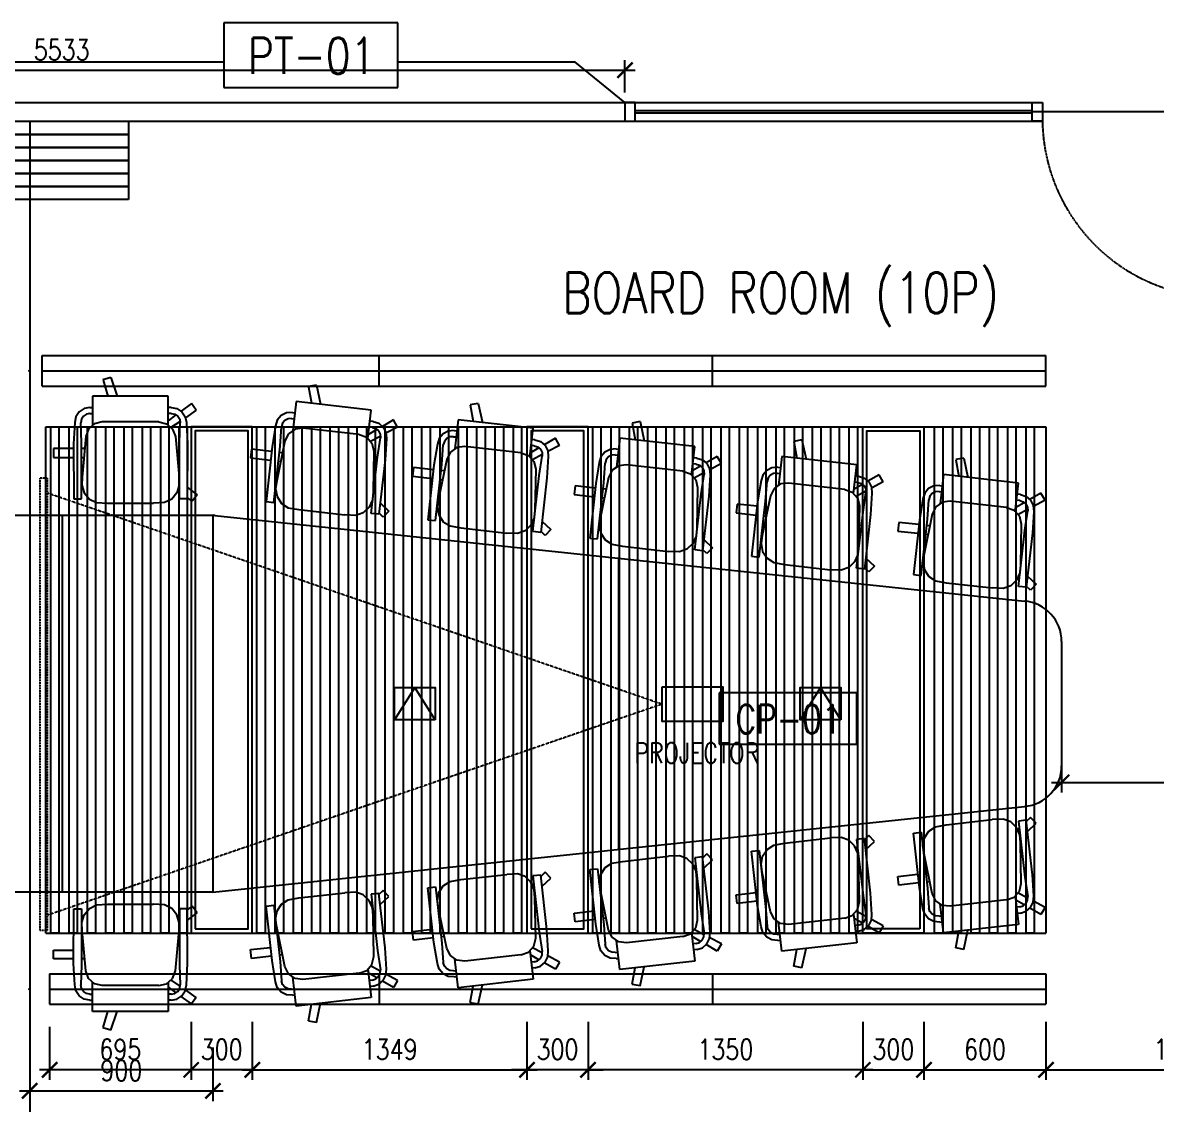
# Model space of a CAD drawing. Header units: millimetres. Extents: x 489570 to 664474, y -400689 to -233120.
# Drawn here: x 640765 to 646334, y -383512 to -378200 of the extents above; entities that cross this region are included whole.
import ezdxf
from ezdxf.enums import TextEntityAlignment as Align

# ---------------------------------------------------------------- set-up
doc = ezdxf.new("R2010")
doc.units = ezdxf.units.MM
doc.header["$LTSCALE"] = 10
doc.header["$MEASUREMENT"] = 0
doc.linetypes.add('HIDDEN', pattern=[0.375, 0.25, -0.125])
doc.linetypes.add('HIDDEN2', pattern=[0.1875, 0.125, -0.0625])
for name, color, linetype in [('01AFF', 3, 'Continuous'), ('02acp', 2, 'Continuous'), ('02AWF', 2, 'Continuous'), ('03AFP', 2, 'Continuous'), ('03APP', 7, 'Continuous'), ('06ADS', 6, 'Continuous'), ('06AFP', 7, 'Continuous'), ('07APP', 7, 'Continuous'), ('A-FLOR-RNAM', 3, 'Continuous'), ('JEB-hinge', 7, 'Continuous'), ('JEB-profile_0', 2, 'Continuous'), ('JEB-STAKE', 8, 'Continuous'), ('XREF WTC3 FPPP MAY09 1$0$DIMFUR-IN', 1, 'Continuous')]:
    doc.layers.add(name, color=color, linetype=linetype)
doc.styles.add('DIM', font='ROMANS.shx', dxfattribs={"width": 0.8})
doc.dimstyles.new('DIM 50', dxfattribs={"dimscale": 50, "dimtxt": 2, "dimasz": 1.5, "dimexe": 1, "dimexo": 1, "dimgap": 1, "dimtad": 1, "dimdec": 0, "dimzin": 0, "dimdsep": 46, "dimtxsty": 'DIM', "dimblk": 'ARCHTICK', "dimcen": 0.09, "dimdle": 1, "dimclrd": 9, "dimclre": 9, "dimclrt": 3, "dimadec": 0, "dimazin": 0, "dimtfac": 1, "dimtdec": 0, "dimtix": 1, "dimtmove": 2, "dimatfit": 3, "dimldrblk": 'DOT', "dimfxl": 2, "dimtolj": 1, "dimtzin": 0, "dimarcsym": 0})

# ---------------------------------------------------------------- blocks, each defined once
blk = doc.blocks.new('_ARCHTICK')
at = {"color": 0, "linetype": 'ByBlock', "const_width": 0.15}
blk.add_lwpolyline([(-0.5, -0.5), (0.5, 0.5)], dxfattribs=at)
blk = doc.blocks.new('*D1421')
at = {"layer": '03APP', "color": 9, "lineweight": -2, "transparency": 16777216}
for p, q in [((638190.6, -378542.8), (638190.6, -378383.8)), ((643723.8, -378542.8), (643723.8, -378383.8)), ((638140.6, -378433.8), (643773.8, -378433.8))]:
    blk.add_line(p, q, dxfattribs=at)
at = {"layer": 'Defpoints', "color": 0, "transparency": 16777216}
for p in [(643723.8, -378433.8), (638190.6, -378592.8), (643723.8, -378592.8)]:
    blk.add_point(p, dxfattribs=at)
at = {"layer": '03APP', "color": 9, "lineweight": -2, "transparency": 16777216, "xscale": 75, "yscale": 75, "zscale": 75, "rotation": 180}
blk.add_blockref('_ARCHTICK', (638190.6, -378433.8), dxfattribs=at)
at = {"layer": '03APP', "color": 9, "lineweight": -2, "transparency": 16777216, "xscale": 75, "yscale": 75, "zscale": 75}
blk.add_blockref('_ARCHTICK', (643723.8, -378433.8), dxfattribs=at)
at = {"layer": '03APP', "color": 3, "transparency": 16777216, "insert": (640957.2, -378333.8), "char_height": 100, "attachment_point": 5, "style": 'DIM'}
blk.add_mtext('\\A1;5533', dxfattribs=at)
blk = doc.blocks.new('_DOT')
at = {"color": 0, "linetype": 'ByBlock'}
blk.add_line((-0.5, 0), (-1, 0), dxfattribs=at)
at = {"color": 0, "linetype": 'ByBlock', "const_width": 0.5}
blk.add_lwpolyline([(-0.25, 0, 1), (0.25, 0, 1)], format="xyb", close=True, dxfattribs=at)
blk = doc.blocks.new('Furn-Code')
at = {"color": 1}
for p, q in [((1137.7, 450), (-68.6, 450)), ((-68.6, 450), (-68.6, 0)), ((1137.7, 0), (1137.7, 450)), ((-68.6, 0), (1137.7, 0))]:
    blk.add_line(p, q, dxfattribs=at)
blk = doc.blocks.new('K11')
for p, q in [((-96.8, 617.6), (-135.1, 606.1)), ((-96.8, 617.6), (-65.5, 526)), ((-134.8, 605.2), (-111.2, 526.1)), ((-186.2, 526.1), (-186.3, 382.5)), ((184.4, 525.9), (-186.2, 526.1)), ((184.3, 384.4), (184.4, 525.9)), ((-252, 449.5), (-268.2, 424.8)), ((-227.7, 465.6), (-252, 449.5)), ((-199.1, 471.2), (-227.7, 465.6)), ((-199.1, 471.2), (-186.2, 471.2)), ((199.7, 471), (184.4, 471)), ((199.7, 471), (228.3, 465.3)), ((228.3, 465.3), (252.5, 449.2)), ((299.5, 489.6), (248.3, 452)), ((252.5, 449.2), (268.7, 424.5)), ((323, 457.2), (269.5, 420.3)), ((323, 457.2), (299.5, 489.6)), ((-273.9, 396.3), (-279.3, 291.5)), ((-268.2, 424.8), (-273.9, 396.3)), ((-241, 413.5), (-244.3, 395.3)), ((-240.6, 299.3), (-244.3, 395.3)), ((-231.2, 428.2), (-241, 413.5)), ((-216.5, 437.9), (-231.2, 428.2)), ((-199.2, 441.3), (-216.5, 437.9)), ((-176.9, 390.8), (-206.2, 364.7)), ((-199.2, 441.3), (-186.3, 441.3)), ((-138.7, 399.8), (-176.9, 390.8)), ((139.1, 399.6), (-138.7, 399.8)), ((139.1, 399.6), (177.3, 390.6)), ((177.3, 390.6), (206.6, 364.4)), ((199.7, 441.1), (184.3, 441.1)), ((223.2, 433.6), (184.8, 405.4)), ((243.4, 402.4), (198.7, 371.5)), ((199.7, 441.1), (217, 437.7)), ((217, 437.7), (231.7, 427.9)), ((231.7, 427.9), (241.5, 413.3)), ((241, 299.1), (244.7, 395)), ((241.5, 413.3), (244.7, 395)), ((268.7, 424.5), (274.3, 396)), ((274.3, 396), (279.6, 291.2)), ((-206.2, 364.7), (-219.8, 327.6)), ((206.6, 364.4), (220.2, 327.4)), ((-279.3, 291.5), (-278.8, 22)), ((-240.8, 22), (-240.6, 299.3)), ((-219.8, 327.6), (-237.9, 129)), ((220.2, 327.4), (238.1, 128.7)), ((240.8, 21.7), (241, 299.1)), ((279.6, 291.2), (278.8, 21.7)), ((-279.2, 268.9), (-378.3, 268.9)), ((-378.3, 268.9), (-378.3, 225.8)), ((-378.3, 225.8), (-279.1, 225.7)), ((-225.2, 268.9), (-240.7, 268.9)), ((-240.7, 225.7), (-229.1, 225.7)), ((-237.9, 129), (-239.5, 89.2)), ((238.1, 128.7), (239.6, 88.9)), ((238.1, 128.7), (239.6, 88.9)), ((-239.5, 89.2), (-227.3, 51.6)), ((239.6, 88.9), (227.4, 51.4)), ((240.8, 57), (231.5, 64.1)), ((238.9, 107.6), (240.9, 106.1)), ((279, 77.5), (326.7, 41.7)), ((-278.8, 22), (-240.8, 22)), ((-227.3, 51.6), (-202.3, 21)), ((-202.3, 21), (-166.7, 3.7)), ((-166.7, 3.7), (-113.5, 0.1)), ((-113.5, 0.1), (113.5, -0.1)), ((166.7, 3.5), (113.5, -0.1)), ((202.3, 20.7), (166.7, 3.5)), ((227.4, 51.4), (202.3, 20.7)), ((278.8, 21.7), (240.8, 21.7)), ((302.2, 9.9), (278.8, 27.8)), ((326.7, 41.7), (302.2, 9.9))]:
    blk.add_line(p, q)
blk = doc.blocks.new('VHB4941')
at = {"linetype": 'Continuous'}
h = blk.add_hatch(dxfattribs=at)
h.set_pattern_fill('INSUL', color=256, scale=0.1, angle=45, style=0)
h.set_pattern_definition([(45, (425.0993, 17195.6692), (-0.67351921, 0.67351921), []), (45, (424.8748, 17195.8937), (-0.67351921, 0.67351921), [0.3175, -0.3175]), (45, (424.6503, 17196.1182), (-0.67351921, 0.67351921), [0.3175, -0.3175])])
h.paths.add_polyline_path([(0, 0), (19, 0), (19, 1), (0, 1)])
blk.add_lwpolyline([(0, 0), (19, 0), (19, 1), (0, 1)], close=True, dxfattribs=at)
blk = doc.blocks.new('P-HDPhinge')
for p, q in [((-9.5, 43), (-9.5, 69.4)), ((-9, 71.5), (-9, 43)), ((-65.2, 43), (-9, 43)), ((-9, 43), (-65.2, 43))]:
    blk.add_line(p, q)
for radius in [17.8, 17]:
    blk.add_circle((-26.5, 74.5), radius)
for radius, start, end in [(34, 292.1699, 355.9458), (34.5, 294.1262, 353.0678)]:
    blk.add_arc((-78, 74.5), radius, start, end)
blk = doc.blocks.new('圓頭短穿甲')
at = {"color": 9}
for p, q in [((-1.9, 0.2), (-2.4, 0.2)), ((-1.7, -2.5), (-1.7, 2.5)), ((0, -3.1), (0, 3.1)), ((0.4, 1.4), (0, 1.4)), ((0.4, 1.4), (0.6, 1.7)), ((0.9, -1.4), (0.4, 1.4)), ((1.2, -1.7), (0.6, 1.7)), ((0.9, 1.4), (0.6, 1.7)), ((1.4, -1.4), (0.9, 1.4)), ((0.9, 1.4), (1.6, 1.4)), ((1.6, 1.4), (1.7, 1.7)), ((2.1, -1.4), (1.6, 1.4)), ((2.3, -1.7), (1.7, 1.7)), ((2, 1.4), (1.7, 1.7)), ((2.5, -1.4), (2, 1.4)), ((2, 1.4), (2.7, 1.4)), ((2.7, 1.4), (2.8, 1.7)), ((3.2, -1.4), (2.7, 1.4)), ((3.4, -1.7), (2.8, 1.7)), ((3.1, 1.4), (2.8, 1.7)), ((3.6, -1.4), (3.1, 1.4)), ((3.1, 1.4), (3.8, 1.4)), ((4, 1.7), (3.8, 1.4)), ((4.3, -1.4), (3.8, 1.4)), ((4.6, -1.7), (4, 1.7)), ((4.2, 1.4), (4, 1.7)), ((4.7, -1.4), (4.2, 1.4)), ((4.2, 1.4), (4.9, 1.4)), ((5.1, 1.7), (4.9, 1.4)), ((5, 0.9), (4.9, 1.4)), ((5, 0.9), (5.5, -0.5)), ((5.3, 1.4), (5.1, 1.7)), ((5.5, -0.5), (5.1, 1.7)), ((10.5, 0), (5.3, 1.4)), ((5.3, 1.4), (9.7, 1.4)), ((5.4, 0.9), (5.3, 1.4)), ((5.5, -0.5), (5.4, 0.9)), ((9.1, -0.4), (5.6, 0)), ((10.5, 0), (9.1, -0.4)), ((10.5, 0), (9.7, 1.4)), ((9.7, -1.4), (10.5, 0)), ((-1.9, -0.2), (-2.4, -0.2)), ((0.9, -1.4), (0, -1.4)), ((1.2, -1.7), (0.9, -1.4)), ((1.4, -1.4), (1.2, -1.7)), ((1.4, -1.4), (2.1, -1.4)), ((2.3, -1.7), (2.1, -1.4)), ((2.5, -1.4), (2.3, -1.7)), ((2.5, -1.4), (3.2, -1.4)), ((3.4, -1.7), (3.2, -1.4)), ((3.6, -1.4), (3.4, -1.7)), ((3.6, -1.4), (4.3, -1.4)), ((4.6, -1.7), (4.3, -1.4)), ((4.7, -1.4), (4.6, -1.7)), ((4.7, -1.4), (9.7, -1.4)), ((9.7, -1.4), (9.1, -0.4))]:
    blk.add_line(p, q, dxfattribs=at)
at = {"color": 9, "linetype": 'Continuous'}
blk.add_line((-1.9, 0.2), (-1.9, -0.2), dxfattribs=at)
at = {"color": 9}
for centre, radius, start, end in [((4.7, 0), 7.13, 154.3915, 178.3113), ((-0.8, 0.6), 2.59, 71.0754, 108.9246), ((4.7, 0), 7.13, 181.6887, 205.6085), ((-0.8, -0.6), 2.59, 251.0754, 288.9246)]:
    blk.add_arc(centre, radius, start, end, dxfattribs=at)
blk = doc.blocks.new('Magnetic Lock 50BS')
at = {"color": 1, "linetype": 'HIDDEN2'}
for points in [[(-80, -10), (-3, -10), (-3, 10), (-80, 10)], [(-3, -16), (0, -16), (0, 16), (-3, 16)]]:
    blk.add_lwpolyline(points, close=True, dxfattribs=at)
blk = doc.blocks.new('JEB 918')
at = {"color": 2}
for points in [[(-1.8, 0.2), (-1.9, 0.3, -0.198912), (-2, 0.5), (-2, 19.7, 0.414214), (-2.3, 20), (-2.9, 20, 0.198912), (-3.2, 19.9), (-3.4, 19.7, -0.414214), (-3.9, 19.7), (-4.1, 19.9, 0.198912), (-4.4, 20), (-5, 20, 0.414214), (-5.3, 19.7), (-5.3, 16.8, -0.414214), (-5.6, 16.5), (-6.3, 16.5, -0.414214), (-6.6, 16.8), (-6.6, 22.2, 0.414214), (-6.9, 22.5), (-8.4, 22.5, 0.414214), (-8.7, 22.2), (-8.7, 22, -0.57735), (-9.1, 21.7), (-10.4, 22.5, 0.131652), (-10.5, 22.5), (-13.3, 22.5, -0.414214), (-13.6, 22.8), (-13.6, 23.7, -0.414214), (-13.3, 24), (74.1, 24, 0.414214), (74.4, 24.3), (74.4, 29.9, -0.135933), (74.4, 30.1), (75.8, 32.4, -0.263447), (76.1, 32.5), (76.1, 32.5, -0.414214), (76.4, 32.2), (76.4, 24.3, 0.414214), (76.7, 24), (77.1, 24, 0.414214), (77.4, 24.3), (77.4, 24.7, -0.414214), (77.7, 25), (81.3, 25, -0.198912), (81.5, 24.9), (82.9, 23.5, 0.139206), (83, 23.4), (89.2, 22, -0.347748), (90.4, 20.5), (90.4, -29.7, -0.414214), (90.1, -30), (77.7, -30, -0.414214), (77.4, -29.7), (77.4, -29.3, 0.414214), (77.1, -29), (76.8, -29), (76.7, -29, 0.414214), (76.4, -29.3), (76.4, -32.2, -0.414214), (76.1, -32.5), (76.1, -32.5, -0.263447), (75.8, -32.4), (74.4, -30.1, -0.135933), (74.4, -29.9), (74.4, -24.3, 0.414214), (74.1, -24), (-13.3, -24, -0.414214), (-13.6, -23.7), (-13.6, -22.8, -0.414214), (-13.3, -22.5), (-10.5, -22.5, 0.131652), (-10.4, -22.5), (-9.1, -21.7, -0.57735), (-8.7, -22), (-8.7, -22.2, 0.414214), (-8.4, -22.5), (-6.9, -22.5, 0.414214), (-6.6, -22.2), (-6.6, -16.8, -0.414214), (-6.3, -16.5), (-5.6, -16.5, -0.414214), (-5.3, -16.8), (-5.3, -19.7, 0.414214), (-5, -20), (-4.4, -20, 0.198912), (-4.1, -19.9), (-3.9, -19.7, -0.414214), (-3.4, -19.7), (-3.2, -19.9, 0.198912), (-2.9, -20), (-2.3, -20, 0.414214), (-2, -19.7), (-2, -0.5, -0.198912), (-1.9, -0.3), (-1.8, -0.2, 0.198912), (-1.7, 0, 0.198912)], [(57.2, -19, -0.414214), (57.7, -19.5, -0.414214), (57.2, -20), (56.5, -20, 0.414214), (56.2, -20.3), (56.2, -21.2, 0.414214), (56.5, -21.5), (73.9, -21.5, 0.414214), (74.2, -21.2), (74.2, -20.3, 0.414214), (73.9, -20), (73.2, -20, -0.309559), (72.7, -19.7, -0.527231), (73.2, -19), (74.9, -19, -0.414214), (75.2, -19.3), (75.2, -21.7, 0.414214), (75.5, -22), (77.1, -22, -0.414214), (77.4, -22.3), (77.4, -25.7, 0.414214), (77.7, -26), (80.1, -26, -0.414214), (80.4, -26.3), (80.4, -26.7, 0.414214), (80.7, -27), (87.1, -27, 0.414214), (87.4, -26.7), (87.4, 19.6, 0.347748), (87.2, 19.9), (78.3, 22, 0.058097), (78.2, 22), (75.5, 22, 0.414214), (75.2, 21.7), (75.2, 19.8, -0.414214), (74.9, 19.5), (73.2, 19.5, -0.527231), (72.7, 20.2, -0.309559), (73.2, 20.5), (73.9, 20.5, 0.414214), (74.2, 20.8), (74.2, 21.7, 0.414214), (73.9, 22), (56.5, 22, 0.414214), (56.2, 21.7), (56.2, 20.8, 0.414214), (56.5, 20.5), (57.2, 20.5, -0.414214), (57.7, 20, -0.414214), (57.2, 19.5), (55.5, 19.5, -0.414214), (55.2, 19.8), (55.2, 21.7, 0.414214), (54.9, 22), (45.3, 22, 0.414214), (45, 21.7), (45, 16.8, -0.414214), (44.7, 16.5), (43.3, 16.5, -0.414214), (43, 16.8), (43, 19.7, 0.414214), (42.7, 20), (42.1, 20, 0.198912), (41.8, 19.9), (41.6, 19.7, -0.414214), (41.1, 19.7), (40.9, 19.9, 0.198912), (40.6, 20), (40, 20, 0.414214), (39.7, 19.7), (39.7, 16.8, -0.414214), (39.4, 16.5), (38.7, 16.5, -0.414214), (38.4, 16.8), (38.4, 21.7, 0.414214), (38.1, 22), (0.3, 22, 0.414214), (0, 21.7), (0, 18.8, 0.414214), (0.3, 18.5), (4.7, 18.5, -0.414214), (5, 18.2), (5, 16.8, -0.414214), (4.7, 16.5), (0.3, 16.5, 0.414214), (0, 16.2), (0, -16.2, 0.414214), (0.3, -16.5), (4.7, -16.5, -0.414214), (5, -16.8), (5, -18.2, -0.414214), (4.7, -18.5), (0.3, -18.5, 0.414214), (0, -18.8), (0, -21.7, 0.414214), (0.3, -22), (38.1, -22, 0.414214), (38.4, -21.7), (38.4, -16.8, -0.414214), (38.7, -16.5), (39.4, -16.5, -0.414214), (39.7, -16.8), (39.7, -19.7, 0.414214), (40, -20), (40.6, -20, 0.198912), (40.9, -19.9), (41.1, -19.7, -0.414214), (41.6, -19.7), (41.8, -19.9, 0.198912), (42.1, -20), (42.7, -20, 0.414214), (43, -19.7), (43, -16.8, -0.414214), (43.3, -16.5), (44.7, -16.5, -0.414214), (45, -16.8), (45, -21.7, 0.414214), (45.3, -22), (54.9, -22, 0.414214), (55.2, -21.7), (55.2, -19.3, -0.414214), (55.5, -19)]]:
    blk.add_lwpolyline(points, format="xyb", close=True, dxfattribs=at)
blk = doc.blocks.new('JEB 915')
at = {"color": 2}
blk.add_lwpolyline([(21.7, 6), (21.7, 1.3, 0.414214), (22, 1), (23.7, 1, -0.414214), (24, 0.7), (24, 0.3, -0.414214), (23.7, 0), (-23.7, 0, -0.414214), (-24, 0.3), (-24, 0.7, -0.414214), (-23.7, 1), (-22, 1, 0.414214), (-21.7, 1.3), (-21.7, 6, 0.267949), (-21.8, 6.2, -0.414214), (-22, 6.7), (-21.6, 7.2, -0.767327), (-20.7, 7), (-20.7, 1.3, 0.414214), (-20.4, 1), (20.4, 1, 0.414214), (20.7, 1.3), (20.7, 7, -0.767327), (21.6, 7.2), (22, 6.7, -0.414214), (21.8, 6.2, 0.267949)], format="xyb", close=True, dxfattribs=at)
blk = doc.blocks.new('STAKE1')
blk.add_lwpolyline([(0, -19.5), (0, 19.5), (3, 19.5), (3, -19.5)], close=True)
blk = doc.blocks.new('JEB 914')
at = {"color": 2}
for points in [[(-24.3, -48.8, -0.414214), (-24.3, -49.3), (-24.5, -49.5, 0.198912), (-24.6, -49.8), (-24.6, -50.4, 0.414214), (-24.3, -50.7), (-21.4, -50.7, -0.414214), (-21.1, -51), (-21.1, -51.7, -0.414214), (-21.4, -52), (-26.8, -52, 0.414214), (-27.1, -52.3), (-27.1, -53.8, 0.414214), (-26.8, -54.1), (-26.6, -54.1, -0.57735), (-26.3, -54.5), (-27.1, -55.8, 0.131652), (-27.1, -55.9), (-27.1, -58.7, -0.414214), (-27.4, -59), (-28.3, -59, -0.414214), (-28.6, -58.7), (-28.6, -16.3, 0.414214), (-28.9, -16), (-34.5, -16, -0.135933), (-34.7, -16), (-36.9, -14.6, -0.263447), (-37.1, -14.3), (-37.1, -14.3, -0.414214), (-36.8, -14), (-28.9, -14, 0.414214), (-28.6, -13.7), (-28.6, -13.3, 0.414214), (-28.9, -13), (-29.3, -13, -0.414214), (-29.6, -12.7), (-29.6, -9.1, -0.198912), (-29.5, -8.9), (-28.1, -7.5, 0.139206), (-28, -7.4), (-26.6, -1.2, -0.347748), (-25.1, 0), (25.1, 0, -0.414214), (25.4, -0.3), (25.4, -12.7, -0.414214), (25.1, -13), (24.7, -13, 0.414214), (24.4, -13.3), (24.4, -13.6), (24.4, -13.7, 0.414214), (24.7, -14), (27.6, -14, -0.414214), (27.9, -14.3), (27.9, -14.3, -0.263447), (27.8, -14.6), (25.5, -16, -0.135933), (25.3, -16), (19.7, -16, 0.414214), (19.4, -16.3), (19.4, -58.7, -0.414214), (19.1, -59), (18.2, -59, -0.414214), (17.9, -58.7), (17.9, -55.9, 0.131652), (17.9, -55.8), (17.1, -54.5, -0.57735), (17.4, -54.1), (17.6, -54.1, 0.414214), (17.9, -53.8), (17.9, -52.3, 0.414214), (17.6, -52), (12.2, -52, -0.414214), (11.9, -51.7), (11.9, -51, -0.414214), (12.2, -50.7), (15.1, -50.7, 0.414214), (15.4, -50.4), (15.4, -49.8, 0.198912), (15.3, -49.5), (15.1, -49.3, -0.414214), (15.1, -48.8), (15.3, -48.6, 0.198912), (15.4, -48.3), (15.4, -47.7, 0.414214), (15.1, -47.4), (-4, -47.4, -0.198912), (-4.3, -47.3), (-4.4, -47.2, 0.198912), (-4.6, -47.1, 0.198912), (-4.8, -47.2), (-4.9, -47.3, -0.198912), (-5.1, -47.4), (-24.3, -47.4, 0.414214), (-24.6, -47.7), (-24.6, -48.3, 0.198912), (-24.5, -48.6)], [(-22.8, -40.4, 0.414214), (-23.1, -40.7), (-23.1, -45.1, -0.414214), (-23.4, -45.4), (-26.3, -45.4, -0.414214), (-26.6, -45.1), (-26.6, -35.5, -0.414214), (-26.3, -35.2), (-24.4, -35.2, 0.414214), (-24.1, -34.9), (-24.1, -33.2, 0.414214), (-24.6, -32.7, 0.414214), (-25.1, -33.2), (-25.1, -33.9, -0.414214), (-25.4, -34.2), (-26.3, -34.2, -0.414214), (-26.6, -33.9), (-26.6, -16.5, -0.414214), (-26.3, -16.2), (-25.4, -16.2, -0.414214), (-25.1, -16.5), (-25.1, -17.2, 0.309559), (-24.8, -17.7, 0.527231), (-24.1, -17.2), (-24.1, -15.5, 0.414214), (-24.4, -15.2), (-26.3, -15.2, -0.414214), (-26.6, -14.9), (-26.6, -12.2, -0.058097), (-26.6, -12.1), (-24.5, -3.2, -0.347748), (-24.2, -3), (22.1, -3, -0.414214), (22.4, -3.3), (22.4, -9.7, -0.414214), (22.1, -10), (21.7, -10, 0.414214), (21.4, -10.3), (21.4, -12.7, -0.414214), (21.1, -13), (17.7, -13, 0.414214), (17.4, -13.3), (17.4, -14.9, -0.414214), (17.1, -15.2), (14.7, -15.2, 0.414214), (14.4, -15.5), (14.4, -17.2, 0.527231), (15.1, -17.7, 0.309559), (15.4, -17.2), (15.4, -16.5, -0.414214), (15.7, -16.2), (16.6, -16.2, -0.414214), (16.9, -16.5), (16.9, -33.9, -0.414214), (16.6, -34.2), (15.7, -34.2, -0.414214), (15.4, -33.9), (15.4, -33.2, 0.414214), (14.9, -32.7, 0.414214), (14.4, -33.2), (14.4, -34.9, 0.414214), (14.7, -35.2), (17.1, -35.2, -0.414214), (17.4, -35.5), (17.4, -45.1, -0.414214), (17.1, -45.4), (14.2, -45.4, -0.414214), (13.9, -45.1), (13.9, -40.7, 0.414214), (13.6, -40.4), (12.2, -40.4, 0.414214), (11.9, -40.7), (11.9, -45.1, -0.414214), (11.6, -45.4), (-20.8, -45.4, -0.414214), (-21.1, -45.1), (-21.1, -40.7, 0.414214), (-21.4, -40.4)]]:
    blk.add_lwpolyline(points, format="xyb", close=True, dxfattribs=at)
blk = doc.blocks.new('FGHDHG')
for p, q in [((14.5, 84), (-4.5, 103)), ((14.5, -84), (-4.5, -103))]:
    blk.add_line(p, q)
for points in [[(-4.5, 38), (-4.5, 103), (130.5, 103), (130.5, 84), (14.5, 84), (14.5, 84), (14.5, 38)], [(-4.5, -38), (-4.5, -103), (130.5, -103), (130.5, -84), (14.5, -84), (14.5, -84), (14.5, -38)]]:
    blk.add_lwpolyline(points, close=True)
for points in [[(-21.5, 38), (31.5, 38), (31.5, 33), (-21.5, 33), (-21.5, 38)], [(-21.5, -38), (31.5, -38), (31.5, -33), (-21.5, -33), (-21.5, -38)]]:
    blk.add_lwpolyline(points)
at = {"color": 8}
blk.add_lwpolyline([(10, 33), (0, 33), (0, -33), (10, -33)], close=True, dxfattribs=at)
blk = doc.blocks.new('PT-90_JEB_Glass')
at = {"color": 1, "linetype": 'HIDDEN'}
blk.add_arc((-429.1, 30.7), 879.2, 0.9941, 86.2659, dxfattribs=at)
at = {"layer": '07APP', "color": 6}
for p, q in [((-403.3, 891.1), (-403.3, 747)), ((-398.3, 747), (-398.3, 891.1)), ((-345.3, 891.1), (-345.3, 747)), ((-340.3, 747), (-340.3, 891.1))]:
    blk.add_line(p, q, dxfattribs=at)
for points in [[(-404.8, 747), (-404.8, 889.6), (-403.3, 891.1), (-398.3, 891.1), (-396.8, 889.6), (-396.8, 747)], [(-338.8, 747), (-338.8, 889.6), (-340.3, 891.1), (-345.3, 891.1), (-346.8, 889.6), (-346.8, 747)], [(-404.8, 747), (-404.8, 35.3), (-403.3, 33.8), (-398.3, 33.8), (-396.8, 35.3), (-396.8, 747)], [(-338.8, 747), (-338.8, 35.3), (-340.3, 33.8), (-345.3, 33.8), (-346.8, 35.3), (-346.8, 747)]]:
    blk.add_lwpolyline(points, dxfattribs=at)
at = {"layer": 'Defpoints', "color": 1, "linetype": 'HIDDEN'}
blk.add_line((-500, 0), (500, 0), dxfattribs=at)
at = {"layer": 'JEB-profile_0'}
for points in [[(-450, -46), (-450, 46), (-500, 46), (-500, -46)], [(450, -46), (450, 46), (500, 46), (500, -46)]]:
    blk.add_lwpolyline(points, close=True, dxfattribs=at)
at = {"rotation": 90}
blk.add_blockref('Magnetic Lock 50BS', (-371.8, 908.1), dxfattribs=at)
at = {"extrusion": (0, 0, -1), "zscale": -1, "rotation": 270}
blk.add_blockref('FGHDHG', (371.8, 853.1), dxfattribs=at)
at = {"linetype": 'Continuous'}
for p, rotation in [((-396.8, 889.6), 270), ((-346.8, 35.3), 90)]:
    blk.add_blockref('VHB4941', p, dxfattribs=dict(at, rotation=rotation))
at = {"linetype": 'Continuous', "extrusion": (0, 0, -1), "zscale": -1}
for p, rotation in [((346.8, 889.6), 270), ((396.8, 35.3), 90)]:
    blk.add_blockref('VHB4941', p, dxfattribs=dict(at, rotation=rotation))
at = {"color": 3, "rotation": 90}
blk.add_blockref('圓頭短穿甲', (-371.8, 812.6), dxfattribs=at)
at = {"color": 3, "extrusion": (0, 0, -1), "zscale": -1, "rotation": 270}
blk.add_blockref('圓頭短穿甲', (371.8, 67.3), dxfattribs=at)
at = {"linetype": 'Continuous', "xscale": -1, "rotation": 270}
blk.add_blockref('VHB4941', (-396.8, 35.3), dxfattribs=at)
at = {"layer": 'JEB-hinge', "xscale": -1, "rotation": 90}
blk.add_blockref('P-HDPhinge', (-352.8, 7.8), dxfattribs=at)
at = {"layer": 'JEB-profile_0', "extrusion": (0, 0, -1), "zscale": -1, "rotation": 90}
blk.add_blockref('JEB 918', (371.8, 817.7), dxfattribs=at)
at = {"layer": 'JEB-profile_0', "extrusion": (0, 0, -1), "zscale": -1}
blk.add_blockref('JEB 915', (371.8, 803.1), dxfattribs=at)
at = {"layer": 'JEB-profile_0', "rotation": 180}
for name, p in [('JEB 914', (-376.4, 16.8)), ('JEB 915', (-371.8, 76.8))]:
    blk.add_blockref(name, p, dxfattribs=at)
at = {"layer": 'JEB-STAKE', "extrusion": (0, 0, -1), "zscale": -1, "rotation": 270}
for p in [(371.8, 860.6), (371.8, 815.6)]:
    blk.add_blockref('STAKE1', p, dxfattribs=at)
at = {"layer": 'JEB-STAKE', "rotation": 90}
blk.add_blockref('STAKE1', (-371.8, 64.3), dxfattribs=at)
blk = doc.blocks.new('*D1461')
at = {"layer": '03AFP', "color": 9, "lineweight": -2, "transparency": 16777216}
for p, q in [((645868.6, -381290), (645868.6, -381981.1)), ((647124.5, -381452.2), (647124.5, -381981.1)), ((645818.6, -381931.1), (647174.5, -381931.1))]:
    blk.add_line(p, q, dxfattribs=at)
at = {"layer": 'Defpoints', "color": 0, "transparency": 16777216}
for p in [(645868.6, -381240), (647124.5, -381402.2), (647124.5, -381931.1)]:
    blk.add_point(p, dxfattribs=at)
at = {"layer": '03AFP', "color": 9, "lineweight": -2, "transparency": 16777216, "xscale": 75, "yscale": 75, "zscale": 75, "rotation": 180}
blk.add_blockref('_ARCHTICK', (645868.6, -381931.1), dxfattribs=at)
at = {"layer": '03AFP', "color": 9, "lineweight": -2, "transparency": 16777216, "xscale": 75, "yscale": 75, "zscale": 75}
blk.add_blockref('_ARCHTICK', (647124.5, -381931.1), dxfattribs=at)
at = {"layer": '03AFP', "color": 3, "transparency": 16777216, "insert": (646496.6, -381831.1), "char_height": 100, "attachment_point": 5, "style": 'DIM'}
blk.add_mtext('\\A1;1256', dxfattribs=at)
blk = doc.blocks.new('dot')
at = {"color": 2, "lineweight": -2}
for p, q in [((0, -20.651), (0, 20.651)), ((-20.651, 0), (20.651, 0))]:
    blk.add_line(p, q, dxfattribs=at)
at = {"const_width": 10}
blk.add_lwpolyline([(5, 0, 1), (-5, 0, 1)], format="xyb", close=True, dxfattribs=at)
blk = doc.blocks.new('*D1437')
at = {"layer": '03AFP', "color": 9, "lineweight": -2, "transparency": 16777216}
for p, q in [((640799.8, -383232.4), (640799.8, -383496.1)), ((641699.8, -383232.4), (641699.8, -383496.1)), ((640749.8, -383446.1), (641749.8, -383446.1))]:
    blk.add_line(p, q, dxfattribs=at)
at = {"layer": 'Defpoints', "color": 0, "transparency": 16777216}
for p in [(640799.8, -383182.4), (641699.8, -383182.4), (641699.8, -383446.1)]:
    blk.add_point(p, dxfattribs=at)
at = {"layer": '03AFP', "color": 9, "lineweight": -2, "transparency": 16777216, "xscale": 75, "yscale": 75, "zscale": 75, "rotation": 180}
blk.add_blockref('_ARCHTICK', (640799.8, -383446.1), dxfattribs=at)
at = {"layer": '03AFP', "color": 9, "lineweight": -2, "transparency": 16777216, "xscale": 75, "yscale": 75, "zscale": 75}
blk.add_blockref('_ARCHTICK', (641699.8, -383446.1), dxfattribs=at)
at = {"layer": '03AFP', "color": 3, "transparency": 16777216, "insert": (641249.8, -383346.1), "char_height": 100, "attachment_point": 5, "style": 'DIM'}
blk.add_mtext('\\A1;900', dxfattribs=at)
blk = doc.blocks.new('projector')
at = {"layer": '03AFP', "color": 8, "linetype": 'HIDDEN2'}
for q in [(634545.2, -380699.4), (634545.2, -382771.8)]:
    blk.add_line((637562.6, -381735.6), q, dxfattribs=at)
blk.add_lwpolyline([(634545.2, -380625.9), (634507.2, -380625.9), (634507.2, -382845.3), (634545.2, -382845.3)], close=True, dxfattribs=at)
at = {"layer": '03AFP', "color": 8}
blk.add_lwpolyline([(637562.6, -381652.1), (637562.6, -381819.1), (637863.4, -381819.1), (637863.4, -381652.1), (637562.6, -381652.1)], dxfattribs=at)
blk = doc.blocks.new('*D1439')
at = {"layer": '02acp', "color": 9, "lineweight": -2, "transparency": 16777216}
for p, q in [((645791.7, -383279.7), (645791.7, -383392.6)), ((647124.2, -383279.7), (647124.2, -383392.6)), ((645741.7, -383342.6), (647174.2, -383342.6))]:
    blk.add_line(p, q, dxfattribs=at)
at = {"layer": 'Defpoints', "color": 0, "transparency": 16777216}
for p in [(645791.7, -383229.7), (647124.2, -383229.7), (647124.2, -383342.6)]:
    blk.add_point(p, dxfattribs=at)
at = {"layer": '02acp', "color": 9, "lineweight": -2, "transparency": 16777216, "xscale": 75, "yscale": 75, "zscale": 75, "rotation": 180}
blk.add_blockref('_ARCHTICK', (645791.7, -383342.6), dxfattribs=at)
at = {"layer": '02acp', "color": 9, "lineweight": -2, "transparency": 16777216, "xscale": 75, "yscale": 75, "zscale": 75}
blk.add_blockref('_ARCHTICK', (647124.2, -383342.6), dxfattribs=at)
at = {"layer": '02acp', "color": 3, "transparency": 16777216, "insert": (646457.9, -383242.6), "char_height": 100, "attachment_point": 5, "style": 'DIM'}
blk.add_mtext('\\A1;1332', dxfattribs=at)
blk = doc.blocks.new('*D1447')
at = {"layer": '02acp', "color": 9, "lineweight": -2, "transparency": 16777216}
for p, q in [((644891.9, -383107.2), (644891.9, -383392.6)), ((645192, -383107.2), (645192, -383392.6)), ((644891.9, -383342.6), (644816.9, -383342.6)), ((644891.9, -383342.6), (645192, -383342.6)), ((645192, -383342.6), (645267, -383342.6))]:
    blk.add_line(p, q, dxfattribs=at)
at = {"layer": 'Defpoints', "color": 0, "transparency": 16777216}
for p in [(644891.9, -383057.2), (645192, -383057.2), (645192, -383342.6)]:
    blk.add_point(p, dxfattribs=at)
at = {"layer": '02acp', "color": 9, "lineweight": -2, "transparency": 16777216, "xscale": 75, "yscale": 75, "zscale": 75}
blk.add_blockref('_ARCHTICK', (644891.9, -383342.6), dxfattribs=at)
at = {"layer": '02acp', "color": 9, "lineweight": -2, "transparency": 16777216, "xscale": 75, "yscale": 75, "zscale": 75, "rotation": 180}
blk.add_blockref('_ARCHTICK', (645192, -383342.6), dxfattribs=at)
at = {"layer": '02acp', "color": 3, "transparency": 16777216, "insert": (645042, -383242.6), "char_height": 100, "attachment_point": 5, "style": 'DIM'}
blk.add_mtext('\\A1;300', dxfattribs=at)
blk = doc.blocks.new('*D1448')
at = {"layer": '02acp', "color": 9, "lineweight": -2, "transparency": 16777216}
for p, q in [((643242.1, -383107.2), (643242.1, -383392.6)), ((643542.2, -383107.2), (643542.2, -383392.6)), ((643242.1, -383342.6), (643167.1, -383342.6)), ((643542.2, -383342.6), (643242.1, -383342.6)), ((643542.2, -383342.6), (643617.2, -383342.6))]:
    blk.add_line(p, q, dxfattribs=at)
at = {"layer": 'Defpoints', "color": 0, "transparency": 16777216}
for p in [(643242.1, -383057.2), (643542.2, -383057.2), (643242.1, -383342.6)]:
    blk.add_point(p, dxfattribs=at)
at = {"layer": '02acp', "color": 9, "lineweight": -2, "transparency": 16777216, "xscale": 75, "yscale": 75, "zscale": 75}
blk.add_blockref('_ARCHTICK', (643242.1, -383342.6), dxfattribs=at)
at = {"layer": '02acp', "color": 9, "lineweight": -2, "transparency": 16777216, "xscale": 75, "yscale": 75, "zscale": 75, "rotation": 180}
blk.add_blockref('_ARCHTICK', (643542.2, -383342.6), dxfattribs=at)
at = {"layer": '02acp', "color": 3, "transparency": 16777216, "insert": (643392.2, -383242.6), "char_height": 100, "attachment_point": 5, "style": 'DIM'}
blk.add_mtext('\\A1;300', dxfattribs=at)
blk = doc.blocks.new('*D1449')
at = {"layer": '02acp', "color": 9, "lineweight": -2, "transparency": 16777216}
for p, q in [((641592.8, -383107.2), (641592.8, -383392.6)), ((641892.9, -383107.2), (641892.9, -383392.6)), ((641592.8, -383342.6), (641517.8, -383342.6)), ((641892.9, -383342.6), (641592.8, -383342.6)), ((641892.9, -383342.6), (641967.9, -383342.6))]:
    blk.add_line(p, q, dxfattribs=at)
at = {"layer": 'Defpoints', "color": 0, "transparency": 16777216}
for p in [(641592.8, -383057.2), (641892.9, -383057.2), (641592.8, -383342.6)]:
    blk.add_point(p, dxfattribs=at)
at = {"layer": '02acp', "color": 9, "lineweight": -2, "transparency": 16777216, "xscale": 75, "yscale": 75, "zscale": 75}
blk.add_blockref('_ARCHTICK', (641592.8, -383342.6), dxfattribs=at)
at = {"layer": '02acp', "color": 9, "lineweight": -2, "transparency": 16777216, "xscale": 75, "yscale": 75, "zscale": 75, "rotation": 180}
blk.add_blockref('_ARCHTICK', (641892.9, -383342.6), dxfattribs=at)
at = {"layer": '02acp', "color": 3, "transparency": 16777216, "insert": (641742.8, -383242.6), "char_height": 100, "attachment_point": 5, "style": 'DIM'}
blk.add_mtext('\\A1;300', dxfattribs=at)
blk = doc.blocks.new('*D1450')
at = {"layer": '02acp', "color": 9, "lineweight": -2, "transparency": 16777216}
for p, q in [((645791.7, -383107.2), (645791.7, -383392.6)), ((645192, -383157.2), (645192, -383392.6)), ((645142, -383342.6), (645841.7, -383342.6))]:
    blk.add_line(p, q, dxfattribs=at)
at = {"layer": 'Defpoints', "color": 0, "transparency": 16777216}
for p in [(645192, -383107.2), (645791.7, -383057.2), (645791.7, -383342.6)]:
    blk.add_point(p, dxfattribs=at)
at = {"layer": '02acp', "color": 9, "lineweight": -2, "transparency": 16777216, "xscale": 75, "yscale": 75, "zscale": 75, "rotation": 180}
blk.add_blockref('_ARCHTICK', (645192, -383342.6), dxfattribs=at)
at = {"layer": '02acp', "color": 9, "lineweight": -2, "transparency": 16777216, "xscale": 75, "yscale": 75, "zscale": 75}
blk.add_blockref('_ARCHTICK', (645791.7, -383342.6), dxfattribs=at)
at = {"layer": '02acp', "color": 3, "transparency": 16777216, "insert": (645491.9, -383242.6), "char_height": 100, "attachment_point": 5, "style": 'DIM'}
blk.add_mtext('\\A1;600', dxfattribs=at)
blk = doc.blocks.new('*D1451')
at = {"layer": '02acp', "color": 9, "lineweight": -2, "transparency": 16777216}
for p, q in [((643542.2, -383107.2), (643542.2, -383392.6)), ((644891.9, -383157.2), (644891.9, -383392.6)), ((644941.9, -383342.6), (643492.2, -383342.6))]:
    blk.add_line(p, q, dxfattribs=at)
at = {"layer": 'Defpoints', "color": 0, "transparency": 16777216}
for p in [(643542.2, -383057.2), (644891.9, -383107.2), (643542.2, -383342.6)]:
    blk.add_point(p, dxfattribs=at)
at = {"layer": '02acp', "color": 9, "lineweight": -2, "transparency": 16777216, "xscale": 75, "yscale": 75, "zscale": 75, "rotation": 180}
blk.add_blockref('_ARCHTICK', (643542.2, -383342.6), dxfattribs=at)
at = {"layer": '02acp', "color": 9, "lineweight": -2, "transparency": 16777216, "xscale": 75, "yscale": 75, "zscale": 75}
blk.add_blockref('_ARCHTICK', (644891.9, -383342.6), dxfattribs=at)
at = {"layer": '02acp', "color": 3, "transparency": 16777216, "insert": (644217.1, -383242.6), "char_height": 100, "attachment_point": 5, "style": 'DIM'}
blk.add_mtext('\\A1;1350', dxfattribs=at)
blk = doc.blocks.new('*D1452')
at = {"layer": '02acp', "color": 9, "lineweight": -2, "transparency": 16777216}
for p, q in [((643242.1, -383107.2), (643242.1, -383392.6)), ((641892.9, -383157.2), (641892.9, -383392.6)), ((641842.9, -383342.6), (643292.1, -383342.6))]:
    blk.add_line(p, q, dxfattribs=at)
at = {"layer": 'Defpoints', "color": 0, "transparency": 16777216}
for p in [(641892.9, -383107.2), (643242.1, -383057.2), (643242.1, -383342.6)]:
    blk.add_point(p, dxfattribs=at)
at = {"layer": '02acp', "color": 9, "lineweight": -2, "transparency": 16777216, "xscale": 75, "yscale": 75, "zscale": 75, "rotation": 180}
blk.add_blockref('_ARCHTICK', (641892.9, -383342.6), dxfattribs=at)
at = {"layer": '02acp', "color": 9, "lineweight": -2, "transparency": 16777216, "xscale": 75, "yscale": 75, "zscale": 75}
blk.add_blockref('_ARCHTICK', (643242.1, -383342.6), dxfattribs=at)
at = {"layer": '02acp', "color": 3, "transparency": 16777216, "insert": (642567.5, -383242.6), "char_height": 100, "attachment_point": 5, "style": 'DIM'}
blk.add_mtext('\\A1;1349', dxfattribs=at)
blk = doc.blocks.new('*D1453')
at = {"layer": '02acp', "color": 9, "lineweight": -2, "transparency": 16777216}
for p, q in [((640897.3, -383131.8), (640897.3, -383392.6)), ((641592.8, -383157.2), (641592.8, -383392.6)), ((641642.8, -383342.6), (640847.3, -383342.6))]:
    blk.add_line(p, q, dxfattribs=at)
at = {"layer": 'Defpoints', "color": 0, "transparency": 16777216}
for p in [(640897.3, -383081.8), (641592.8, -383107.2), (640897.3, -383342.6)]:
    blk.add_point(p, dxfattribs=at)
at = {"layer": '02acp', "color": 9, "lineweight": -2, "transparency": 16777216, "xscale": 75, "yscale": 75, "zscale": 75, "rotation": 180}
blk.add_blockref('_ARCHTICK', (640897.3, -383342.6), dxfattribs=at)
at = {"layer": '02acp', "color": 9, "lineweight": -2, "transparency": 16777216, "xscale": 75, "yscale": 75, "zscale": 75}
blk.add_blockref('_ARCHTICK', (641592.8, -383342.6), dxfattribs=at)
at = {"layer": '02acp', "color": 3, "transparency": 16777216, "insert": (641245, -383242.6), "char_height": 100, "attachment_point": 5, "style": 'DIM'}
blk.add_mtext('\\A1;695', dxfattribs=at)

msp = doc.modelspace()

# ---------------------------------------------------------------- linework, layer by layer
at = {"color": 1, "linetype": 'HIDDEN'}
msp.add_line((640799.8, -378684.8), (640799.8, -383920.5), dxfattribs=at)
at = {"layer": '02acp'}
for p, q in [((640861.3, -379834.8), (645791.7, -379834.8)), ((640861.3, -379984.8), (640861.3, -379834.8)), ((642516.8, -379984.8), (642516.8, -379834.8)), ((644154.2, -379984.8), (644154.2, -379834.8)), ((645791.7, -379984.8), (645791.7, -379834.8)), ((640861.3, -379909.8), (645791.7, -379909.8)), ((640861.3, -379984.8), (645791.7, -379984.8)), ((640879.3, -380184.8), (645791.7, -380184.8)), ((640879.3, -382670.8), (640879.3, -380184.8)), ((645791.7, -380184.8), (645791.7, -382670.8)), ((640879.3, -382670.8), (645791.7, -382670.8)), ((640897.3, -382870.8), (645791.7, -382870.8)), ((640897.3, -382870.8), (640897.3, -383020.8)), ((642516.8, -382870.8), (642516.8, -383020.8)), ((644154.2, -382870.8), (644154.2, -383020.8)), ((645791.7, -382870.8), (645791.7, -383020.8)), ((640897.3, -382945.8), (645791.7, -382945.8)), ((640897.3, -383020.8), (645791.7, -383020.8))]:
    msp.add_line(p, q, dxfattribs=at)
for points in [[(640943.2, -382670.8), (640903.2, -382670.8), (640903.2, -380184.8), (640943.2, -380184.8)], [(641033.2, -382670.8), (640993.2, -382670.8), (640993.2, -380184.8), (641033.2, -380184.8)], [(641123.2, -382670.8), (641083.2, -382670.8), (641083.2, -380184.8), (641123.2, -380184.8)], [(641213.2, -382670.8), (641173.2, -382670.8), (641173.2, -380184.8), (641213.2, -380184.8)], [(641303.2, -382670.8), (641263.2, -382670.8), (641263.2, -380184.8), (641303.2, -380184.8)], [(641393.2, -382670.8), (641353.2, -382670.8), (641353.2, -380184.8), (641393.2, -380184.8)], [(641483.2, -382670.8), (641443.2, -382670.8), (641443.2, -380184.8), (641483.2, -380184.8)], [(641573.2, -382670.8), (641533.2, -382670.8), (641533.2, -380184.8), (641573.2, -380184.8)], [(641956.2, -382670.8), (641916.2, -382670.8), (641916.2, -380184.8), (641956.2, -380184.8)], [(642046.2, -382670.8), (642006.2, -382670.8), (642006.2, -380184.8), (642046.2, -380184.8)], [(642136.2, -382670.8), (642096.2, -382670.8), (642096.2, -380184.8), (642136.2, -380184.8)], [(642226.2, -382670.8), (642186.2, -382670.8), (642186.2, -380184.8), (642226.2, -380184.8)], [(642316.2, -382670.8), (642276.2, -382670.8), (642276.2, -380184.8), (642316.2, -380184.8)], [(642406.2, -382670.8), (642366.2, -382670.8), (642366.2, -380184.8), (642406.2, -380184.8)], [(642496.2, -382670.8), (642456.2, -382670.8), (642456.2, -380184.8), (642496.2, -380184.8)], [(642586.2, -382670.8), (642546.2, -382670.8), (642546.2, -380184.8), (642586.2, -380184.8)], [(642676.2, -382670.8), (642636.2, -382670.8), (642636.2, -380184.8), (642676.2, -380184.8)], [(642766.2, -382670.8), (642726.2, -382670.8), (642726.2, -380184.8), (642766.2, -380184.8)], [(642856.2, -382670.8), (642816.2, -382670.8), (642816.2, -380184.8), (642856.2, -380184.8)], [(642946.2, -382670.8), (642906.2, -382670.8), (642906.2, -380184.8), (642946.2, -380184.8)], [(643036.2, -382670.8), (642996.2, -382670.8), (642996.2, -380184.8), (643036.2, -380184.8)], [(643126.2, -382670.8), (643086.2, -382670.8), (643086.2, -380184.8), (643126.2, -380184.8)], [(643215.7, -382670.8), (643176.2, -382670.8), (643176.2, -380184.8), (643215.7, -380184.8)], [(643605.6, -382670.8), (643565.6, -382670.8), (643565.6, -380184.8), (643605.6, -380184.8)], [(643695.6, -382670.8), (643655.6, -382670.8), (643655.6, -380184.8), (643695.6, -380184.8)], [(643785.6, -382670.8), (643745.6, -382670.8), (643745.6, -380184.8), (643785.6, -380184.8)], [(643875.6, -382670.8), (643835.6, -382670.8), (643835.6, -380184.8), (643875.6, -380184.8)], [(643965.6, -382670.8), (643925.6, -382670.8), (643925.6, -380184.8), (643965.6, -380184.8)], [(644055.6, -382670.8), (644015.6, -382670.8), (644015.6, -380184.8), (644055.6, -380184.8)], [(644145.6, -382670.8), (644105.6, -382670.8), (644105.6, -380184.8), (644145.6, -380184.8)], [(644235.6, -382670.8), (644195.6, -382670.8), (644195.6, -380184.8), (644235.6, -380184.8)], [(644325.6, -382670.8), (644285.6, -382670.8), (644285.6, -380184.8), (644325.6, -380184.8)], [(644415.6, -382670.8), (644375.6, -382670.8), (644375.6, -380184.8), (644415.6, -380184.8)], [(644505.6, -382670.8), (644465.6, -382670.8), (644465.6, -380184.8), (644505.6, -380184.8)], [(644595.6, -382670.8), (644555.6, -382670.8), (644555.6, -380184.8), (644595.6, -380184.8)], [(644685.6, -382670.8), (644645.6, -382670.8), (644645.6, -380184.8), (644685.6, -380184.8)], [(644775.6, -382670.8), (644735.6, -382670.8), (644735.6, -380184.8), (644775.6, -380184.8)], [(644865.6, -382670.8), (644825.6, -382670.8), (644825.6, -380184.8), (644865.6, -380184.8)], [(645284.3, -382670.8), (645244.3, -382670.8), (645244.3, -380184.8), (645284.3, -380184.8)], [(645374.3, -382670.8), (645334.3, -382670.8), (645334.3, -380184.8), (645374.3, -380184.8)], [(645464.3, -382670.8), (645424.3, -382670.8), (645424.3, -380184.8), (645464.3, -380184.8)], [(645554.3, -382670.8), (645514.3, -382670.8), (645514.3, -380184.8), (645554.3, -380184.8)], [(645644.3, -382670.8), (645604.3, -382670.8), (645604.3, -380184.8), (645644.3, -380184.8)], [(645734.3, -382670.8), (645694.3, -382670.8), (645694.3, -380184.8), (645734.3, -380184.8)]]:
    msp.add_lwpolyline(points, close=True, dxfattribs=at)
at = {"layer": '02acp', "color": 1}
for points in [[(641592.8, -382670.8), (641892.9, -382670.8), (641892.9, -380184.8), (641592.8, -380184.8)], [(641612.8, -382650.8), (641872.9, -382650.8), (641872.9, -380204.8), (641612.8, -380204.8)], [(643242.1, -382670.8), (643542.2, -382670.8), (643542.2, -380184.8), (643242.1, -380184.8)], [(643262.1, -382650.8), (643522.2, -382650.8), (643522.2, -380204.8), (643262.1, -380204.8)], [(645192, -382670.8), (644891.9, -382670.8), (644891.9, -380184.8), (645192, -380184.8)], [(645172, -382650.8), (644911.9, -382650.8), (644911.9, -380204.8), (645172, -380204.8)]]:
    msp.add_lwpolyline(points, close=True, dxfattribs=at)
at = {"layer": '02acp'}
for p in [(640797.3, -379909.8), (642516.8, -379909.8), (644154.2, -379909.8), (644154.2, -379909.8), (640797.3, -382945.8), (642516.8, -382945.8), (644154.2, -382945.8), (644154.2, -382945.8)]:
    msp.add_point(p, dxfattribs=at)
at = {"layer": '02AWF'}
for p, q in [((638402.2, -378392.8), (641753.5, -378392.8)), ((642608.1, -378392.8), (643477.4, -378392.8)), ((643723.8, -378592.8), (643477.4, -378392.8))]:
    msp.add_line(p, q, dxfattribs=at)
at = {"layer": '03AFP'}
for p, q in [((639999.8, -380619.1), (641699.8, -380619.1)), ((641699.8, -380619.2), (641699.8, -382471)), ((641709.9, -380620.3), (645685.5, -381040.7)), ((645868.6, -381240), (645868.6, -381850.2)), ((641699.8, -382471), (645685.5, -382049.5)), ((641699.8, -382471), (639999.8, -382471))]:
    msp.add_line(p, q, dxfattribs=at)
at = {"layer": '03AFP', "color": 253}
for p, q in [((640959.8, -380619.2), (640959.8, -382471)), ((643692.6, -380830), (643692.6, -382260.3))]:
    msp.add_line(p, q, dxfattribs=at)
at = {"layer": '03AFP'}
for points in [[(642791, -381624.6), (642591, -381624.6), (642591, -381464.6), (642791, -381464.6)], [(644783.8, -381624.6), (644583.8, -381624.6), (644583.8, -381464.6), (644783.8, -381464.6)]]:
    msp.add_lwpolyline(points, close=True, dxfattribs=at)
at = {"layer": '03AFP', "color": 253}
for points in [[(642791, -381624.6), (642691, -381464.6), (642591, -381624.6)], [(644783.8, -381624.6), (644683.8, -381464.6), (644583.8, -381624.6)]]:
    msp.add_lwpolyline(points, dxfattribs=at)
at = {"layer": '03AFP'}
for centre, start, end in [((641688.9, -380819.2), 83.963, 86.8822), ((645668.6, -381240), 0, 85.1674), ((645668.6, -381850.2), 274.8326, 0)]:
    msp.add_arc(centre, 200, start, end, dxfattribs=at)
at = {"layer": '06ADS', "color": 6}
for points in [[(643723.8, -378592.8), (645774.1, -378592.8)], [(643723.8, -378684.8), (645774.1, -378684.8)]]:
    msp.add_lwpolyline(points, dxfattribs=at)
at = {"layer": '06ADS', "color": 2}
msp.add_lwpolyline([(643723.8, -378592.8), (643723.8, -378684.8), (643773.8, -378684.8), (643773.8, -378592.8)], close=True, dxfattribs=at)
at = {"layer": '07APP'}
for p, q in [((638201, -378592.8), (643723.8, -378592.8)), ((638195.1, -378684.8), (643723.8, -378684.8))]:
    msp.add_line(p, q, dxfattribs=at)
for points in [[(641285.4, -378748.8), (640318.2, -378748.8), (640318.2, -378684.8), (641285.4, -378684.8)], [(641285.4, -378812.8), (640318.2, -378812.8), (640318.2, -378748.8), (641285.4, -378748.8)], [(641285.4, -378876.8), (640318.2, -378876.8), (640318.2, -378812.8), (641285.4, -378812.8)], [(641285.4, -378940.8), (640318.2, -378940.8), (640318.2, -378876.8), (641285.4, -378876.8)], [(641285.4, -379004.8), (640318.2, -379004.8), (640318.2, -378940.8), (641285.4, -378940.8)], [(641285.4, -379068.8), (640318.2, -379068.8), (640318.2, -379004.8), (641285.4, -379004.8)]]:
    msp.add_lwpolyline(points, close=True, dxfattribs=at)
at = {"layer": 'XREF WTC3 FPPP MAY09 1$0$DIMFUR-IN', "color": 1}
for p, q in [((645724.1, -378632.8), (643773.8, -378632.8)), ((645724.1, -378644.8), (643773.8, -378644.8))]:
    msp.add_line(p, q, dxfattribs=at)

# ---------------------------------------------------------------- block references
at = {"layer": '01AFF'}
ref = msp.add_blockref('Furn-Code', (644224.7, -381744.1), dxfattribs=dict(at, xscale=0.5599999999999999, yscale=0.5599999999999999, zscale=0.5599999999999999))
ref.add_attrib('CTR.01', 'CP-01', dxfattribs={"layer": '0', "height": 140, "style": 'DIM', "width": 0.8}).set_placement((644526.5, -381620.3), align=Align.MIDDLE)
at = {"layer": '02AWF'}
ref = msp.add_blockref('Furn-Code', (641802.1, -378519.2), dxfattribs=dict(at, xscale=0.7084826374809685, yscale=0.7084826374809685, zscale=0.7084826374809685))
ref.add_attrib('CTR.01', 'PT-01', dxfattribs={"layer": '0', "height": 177.12, "style": 'DIM', "width": 0.8}).set_placement((642184, -378362.6), align=Align.MIDDLE)
at = {"layer": '03AFP'}
for p, rotation in [((641295.1, -380560.7), 0.03220523391828534), ((642235.1, -380604.6), 353.5922088710023), ((643030.1, -380694.3), 353.5922088710023), ((643825, -380784), 353.5922088710023), ((644620, -380873.8), 353.5922088710023), ((645414.9, -380963.5), 353.5922088710023)]:
    msp.add_blockref('K11', p, dxfattribs=dict(at, rotation=rotation))
at = {"layer": '03AFP', "xscale": -1}
for p, rotation in [((645414.9, -382126.8), 186.4077911289977), ((644620, -382216.5), 186.4077911289977), ((643825, -382306.2), 186.4077911289977), ((643030.1, -382396), 186.4077911289977), ((642235.1, -382485.7), 186.4077911289977), ((641295.1, -382529.6), 179.9677947660818)]:
    msp.add_blockref('K11', p, dxfattribs=dict(at, rotation=rotation))
at = {"layer": '06ADS', "rotation": 180}
msp.add_blockref('PT-90_JEB_Glass', (646224.1, -378638.8), dxfattribs=at)
at = {"layer": '07APP'}
msp.add_blockref('projector', (6342.5, 188.5), dxfattribs=at)

# ---------------------------------------------------------------- texts
at = {"layer": '06AFP', "insert": (644076.2, -381787), "char_height": 100, "width": 1513.757, "attachment_point": 5, "style": 'DIM'}
msp.add_mtext('PROJECTOR', dxfattribs=at)
at = {"layer": 'A-FLOR-RNAM', "insert": (644433.9, -379560.5), "char_height": 200, "width": 2218.307, "attachment_point": 5, "style": 'DIM'}
msp.add_mtext(' BOARD ROOM (10P)', dxfattribs=at)

# ---------------------------------------------------------------- dimensions: what is measured, and where the dimension line sits
at = {"layer": '02acp'}
for base, p1, p2, picture, middle in [((640897.2824, -383342.5533), (641592.7765, -383107.1516), (640897.2824, -383081.7814), '*D1453', (641245.0294, -383242.5533)), ((641592.8, -383342.6), (641892.9, -383057.2), (641592.8, -383057.2), '*D1449', (641742.8, -383242.6)), ((643242.1, -383342.6), (643542.2, -383057.2), (643242.1, -383057.2), '*D1448', (643392.2, -383242.6)), ((643542.2, -383342.6), (644891.9, -383107.2), (643542.2, -383057.2), '*D1451', (644217.1, -383242.6))]:
    dim = msp.add_linear_dim(base=base, p1=p1, p2=p2, dimstyle='DIM 50', override={"dimldrblk": 'dot'}, dxfattribs=at)
    dim.commit()
    dim.dimension.update_dxf_attribs({"geometry": picture, "text_midpoint": middle})
for base, p1, p2, picture, middle in [((643242.1, -383342.6), (641892.9, -383107.2), (643242.1, -383057.2), '*D1452', (642567.5, -383242.6)), ((645192, -383342.6), (644891.9, -383057.2), (645192, -383057.2), '*D1447', (645042, -383242.6)), ((645791.7, -383342.6), (645192, -383107.2), (645791.7, -383057.2), '*D1450', (645491.9, -383242.6)), ((647124.1623, -383342.5533), (645791.7194, -383229.6636), (647124.1623, -383229.6636), '*D1439', (646457.9408, -383242.5533))]:
    dim = msp.add_linear_dim(base=base, p1=p1, p2=p2, angle=180, dimstyle='DIM 50', override={"dimldrblk": 'dot'}, dxfattribs=at)
    dim.commit()
    dim.dimension.update_dxf_attribs({"geometry": picture, "text_midpoint": middle})
at = {"layer": '03AFP'}
for base, p1, p2, picture, middle in [((647124.5, -381931.1), (645868.6, -381240), (647124.5, -381402.2), '*D1461', (646496.6, -381831.1)), ((641699.8, -383446.1), (640799.8, -383182.4), (641699.8, -383182.4), '*D1437', (641249.8, -383346.1))]:
    dim = msp.add_linear_dim(base=base, p1=p1, p2=p2, dimstyle='DIM 50', override={"dimldrblk": 'dot'}, dxfattribs=at)
    dim.commit()
    dim.dimension.update_dxf_attribs({"geometry": picture, "text_midpoint": middle})
at = {"layer": '03APP'}
dim = msp.add_linear_dim(base=(643723.8, -378433.8), p1=(638190.6, -378592.8), p2=(643723.8, -378592.8), dimstyle='DIM 50', dxfattribs=at)
dim.commit()
dim.dimension.update_dxf_attribs({"geometry": '*D1421', "text_midpoint": (640957.2, -378333.8)})

doc.saveas('drawing.dxf')
